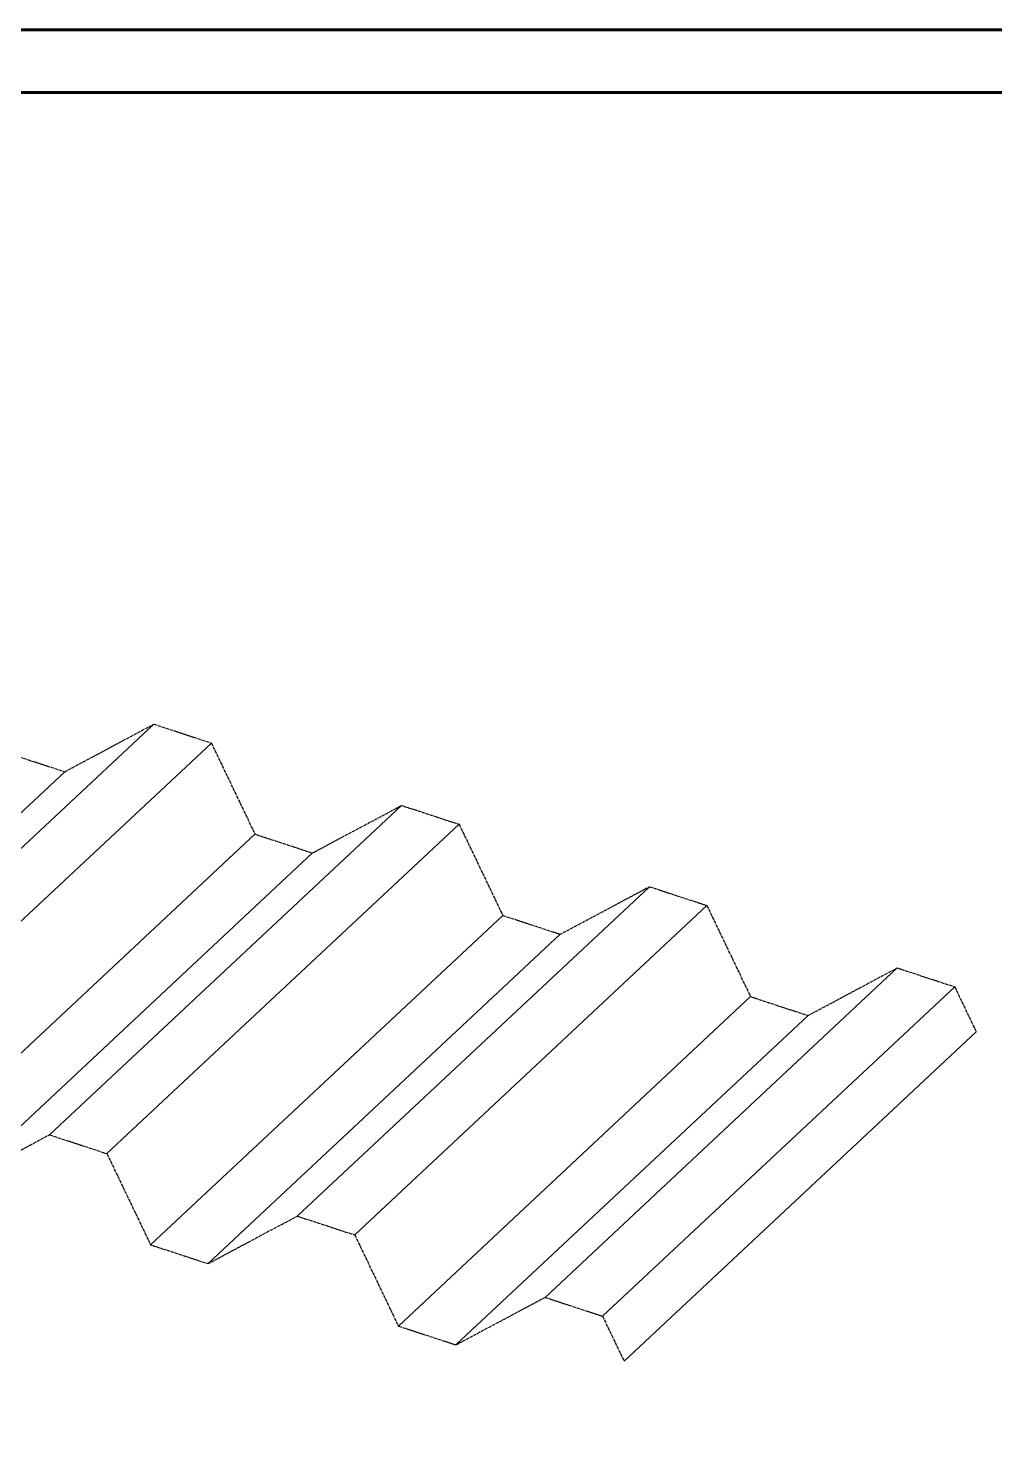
# Model space of a CAD drawing. Extents: x -160106 to 966792, y -663931 to 1550022.
# Drawn here: x -89108 to -88645, y -112620 to -111941 of the extents above; entities that cross this region are included whole.
import ezdxf
from ezdxf.enums import TextEntityAlignment as Align

# ---------------------------------------------------------------- set-up
doc = ezdxf.new("R2010")
doc.units = 0
doc.linetypes.add('CENTER', pattern=[2, 1.25, -0.25, 0.25, -0.25])
doc.layers.add('0-cxFrame', color=155, linetype='Continuous')
doc.layers.add('DOTE', color=1, linetype='CENTER')
doc.layers.add('0-cxText', color=131, linetype='Continuous', lineweight=25)
doc.layers.add('单层压型钢板', color=1, linetype='Continuous', lineweight=20)
doc.styles.add('cx_tuming', font='simhei.ttf')
doc.styles.add('cx_tuqian1', font='')
doc.styles.add('黑体', font='simhei.ttf', dxfattribs={"height": 12})
doc.styles.get('cx_tuqian1').set_extended_font_data('SimSun')

# ---------------------------------------------------------------- blocks, each defined once
blk = doc.blocks.new('TK22.A2 L(Dragon)')
at = {"layer": '0-cxFrame', "color": 7, "const_width": 0.5}
blk.add_lwpolyline([(0, 0), (-594, 0), (-594, 420), (0, 420)], close=True, dxfattribs=at)
at = {"layer": '0-cxFrame', "const_width": 0.5}
blk.add_lwpolyline([(-80, 10), (-574, 10), (-574, 410), (-80, 410)], close=True, dxfattribs=at)
at = {"style": '黑体', "flags": 4}
blk.add_attdef('图幅', text='', height=3.3, dxfattribs=at).set_placement((-40, 3), align=Align.RIGHT)
at = {"layer": '0-cxText', "flags": 4}
for tag, height, style, p in [('建设单位', 3.5, 'cx_tuming', (-45, 240)), ('项目名称', 3.5, 'cx_tuming', (-45, 210)), ('子项名称', 3.5, 'cx_tuming', (-45, 180)), ('工程编号', 3.3, 'cx_tuqian1', (-35, 165)), ('图名1', 3.5, 'cx_tuming', (-45, 87)), ('图名2', 3.5, 'cx_tuming', (-45, 79)), ('图名3', 3.5, 'cx_tuming', (-45, 71)), ('出图日期', 3.3, 'cx_tuqian1', (-39, 60)), ('专业', 3.3, 'cx_tuqian1', (-55, 52)), ('图号', 3.3, 'cx_tuqian1', (-55, 44)), ('版次', 3.3, 'cx_tuqian1', (-20, 44))]:
    blk.add_attdef(tag, text='', height=height, dxfattribs=dict(at, style=style)).set_placement(p, align=Align.MIDDLE)
at = {"layer": 'Defpoints', "color": 6, "flags": 4}
for tag, height, style, p in [('tufu', 3.3, '黑体', (-12, 12)), ('dwfname', 4, 'cx_tuqian1', (-80, 3))]:
    blk.add_attdef(tag, text='', height=height, dxfattribs=dict(at, style=style)).set_placement(p, align=Align.RIGHT)

msp = doc.modelspace()

# ---------------------------------------------------------------- linework, layer by layer
at = {"layer": 'DOTE'}
for points in [[(-89118.3, -112288.54), (-89090.74, -112297.58), (-89048, -112274.77), (-89020.44, -112283.81), (-88999.52, -112327.51), (-88971.97, -112336.55), (-88929.23, -112313.74), (-88901.67, -112322.78), (-88880.75, -112366.48), (-88853.2, -112375.52), (-88810.46, -112352.7), (-88782.9, -112361.74), (-88761.98, -112405.44), (-88734.43, -112414.48), (-88691.69, -112391.67), (-88664.13, -112400.71), (-88653.77, -112422.36)], [(-89140.77, -112494.51), (-89098.03, -112471.69), (-89070.47, -112480.73), (-89049.55, -112524.43), (-89022, -112533.47), (-88979.26, -112510.66), (-88951.7, -112519.7), (-88930.78, -112563.4), (-88903.23, -112572.44), (-88860.49, -112549.63), (-88832.93, -112558.67), (-88822.57, -112580.31)]]:
    msp.add_lwpolyline(points, dxfattribs=at)
at = {"layer": '单层压型钢板'}
for p, q in [((-89216.8, -112432.73), (-89048, -112274.77)), ((-89189.25, -112441.77), (-89020.44, -112283.81)), ((-89259.54, -112455.54), (-89090.74, -112297.58)), ((-89098.03, -112471.69), (-88929.23, -112313.74)), ((-89070.47, -112480.73), (-88901.67, -112322.78)), ((-89168.33, -112485.47), (-88999.52, -112327.51)), ((-89140.77, -112494.51), (-88971.97, -112336.55)), ((-88979.26, -112510.66), (-88810.46, -112352.7)), ((-88951.7, -112519.7), (-88782.9, -112361.74)), ((-89049.55, -112524.43), (-88880.75, -112366.48)), ((-89022, -112533.47), (-88853.2, -112375.52)), ((-88860.49, -112549.63), (-88691.69, -112391.67)), ((-88930.78, -112563.4), (-88761.98, -112405.44)), ((-88832.93, -112558.67), (-88664.13, -112400.71)), ((-88903.23, -112572.44), (-88734.43, -112414.48)), ((-88822.57, -112580.31), (-88653.77, -112422.36))]:
    msp.add_line(p, q, dxfattribs=at)

# ---------------------------------------------------------------- block references
at = {"layer": '0-cxFrame', "xscale": 3, "yscale": 3, "zscale": 3}
msp.add_blockref('TK22.A2 L(Dragon)', (-88239.4, -113201.84), dxfattribs=at)

doc.saveas('drawing.dxf')
